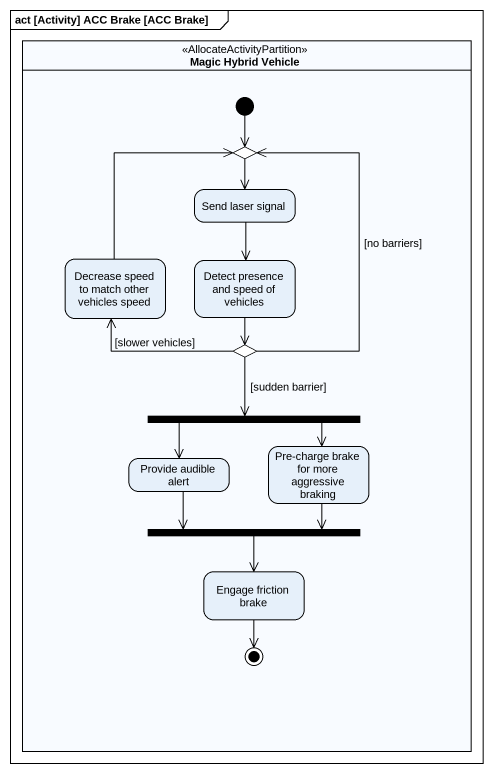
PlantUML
@startuml
mainframe act [Activity] ACC Brake [ACC Brake]
hide empty description
state "Magic Hybrid Vehicle" as Magic_Hybrid_Vehicle <<AllocateActivityPartition>> {
  state choice1 <<choice>>
  state "Send laser signal" as Send_laser_signal
  state "Decrease speed to match other vehicles speed" as Decrease_speed_to_match
  state "Detect presence and speed of vehicles" as Detect_presence_and_speed
  state choice2 <<choice>>
  state fork1 <<fork>>
  state "Provide audible alert" as Provide_audible_alert
  state "Pre-charge brake for more aggressive braking" as Pre_charge_brake_for_more
  state fork2 <<join>>
  state "Engage friction brake" as Engage_friction_brake
  [*] --> choice1
  Engage_friction_brake --> [*]
}
choice1 --> Send_laser_signal
Send_laser_signal --> Detect_presence_and_speed
Decrease_speed_to_match -up-> choice1
Detect_presence_and_speed --> choice2
choice2 -up-> choice1 : [no barriers]
choice2 -left-> Decrease_speed_to_match : [slower vehicles]
choice2 --> fork1 : [sudden barrier]
fork1 --> Provide_audible_alert
fork1 --> Pre_charge_brake_for_more
Provide_audible_alert --> fork2
Pre_charge_brake_for_more --> fork2
fork2 --> Engage_friction_brake
@enduml
